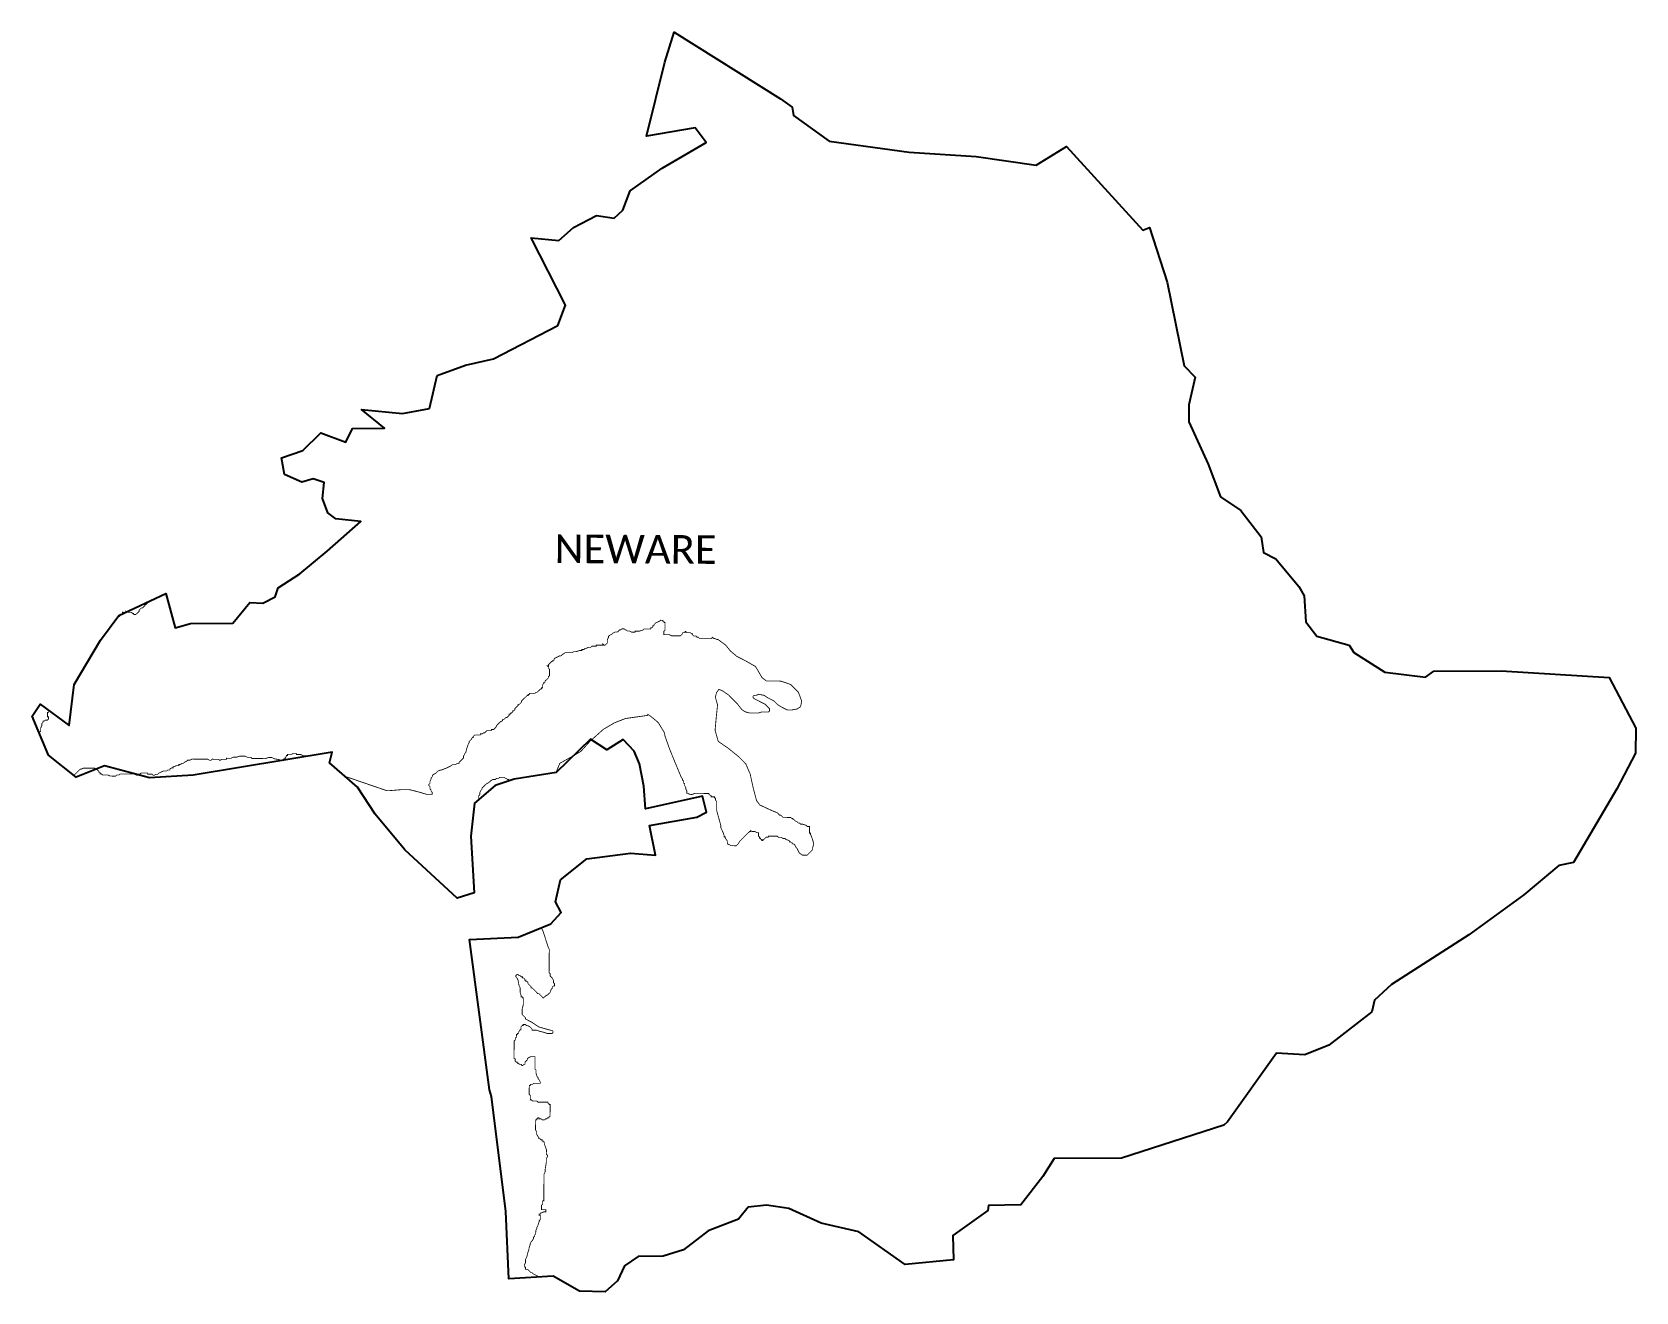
# Model space of a CAD drawing. Header units: metres. Extents: x 315728 to 321562, y 1890979 to 1895561.
import ezdxf

# ---------------------------------------------------------------- set-up
doc = ezdxf.new("R2010")
doc.units = ezdxf.units.M
for name, color, linetype in [('HAZARDS LINE', 1, 'Continuous'), ('village', 3, 'Continuous'), ('VILLAGE NAME', 250, 'Continuous')]:
    doc.layers.add(name, color=color, linetype=linetype)
doc.styles.get("Standard").update_dxf_attribs({"font": 'simplex.shx'})

msp = doc.modelspace()

# ---------------------------------------------------------------- linework, layer by layer
at = {"color": 3, "true_color": 0x00ff00, "flags": 128}
msp.add_lwpolyline([(317075.6, 1894173.9), (317174.3, 1894192.3)], dxfattribs=at)
at = {"layer": 'HAZARDS LINE', "lineweight": 18, "const_width": 3.02}
for points in [[(316040.7, 1893435), (316045, 1893435), (316049.1, 1893439), (316057.2, 1893447), (316057.2, 1893451), (316069.3, 1893450.9), (316069.3, 1893454.9), (316073.3, 1893450.9), (316089.4, 1893450.7), (316093.4, 1893446.7), (316097.5, 1893446.6), (316097.4, 1893442.6), (316105.5, 1893442.5), (316109.5, 1893446.5), (316117.7, 1893454.5), (316117.7, 1893458.5), (316125.8, 1893466.5), (316129.9, 1893466.5), (316138, 1893474.5), (316138, 1893478.5), (316142, 1893478.5), (316146.1, 1893482.5), (316150.2, 1893486.5), (316151.3, 1893489.7)], [(317634.1, 1892868.6), (317647.5, 1892901.4), (317675.9, 1892917.2), (317704.2, 1892933.1), (317724.4, 1892945), (317757, 1892981), (317805.7, 1893024.9), (317846.2, 1893048.7), (317886.6, 1893064.5), (317967.3, 1893075.9), (317967.3, 1893079.9), (317979.3, 1893071.7), (317999.3, 1893055.4), (318007.3, 1893047.3), (318027.1, 1893014.9), (318031, 1892998.8), (318046.8, 1892954.3), (318066.5, 1892905.8), (318090.2, 1892849.2), (318094.1, 1892845.1), (318094.1, 1892841.1), (318098.1, 1892837), (318098, 1892829), (318102.1, 1892828.9), (318102, 1892824.9), (318102, 1892820.9), (318105.9, 1892812.8), (318105.9, 1892808.8), (318109.9, 1892800.7), (318109.8, 1892796.6), (318109.8, 1892792.6), (318113.8, 1892792.6), (318117.9, 1892792.5), (318117.8, 1892788.5), (318121.8, 1892788.5), (318125.9, 1892788.4), (318129.9, 1892788.4), (318138, 1892792.4), (318146.1, 1892792.3), (318154.1, 1892792.2), (318162.2, 1892792.2), (318166.2, 1892792.1), (318170.2, 1892792.1), (318174.2, 1892792), (318178.3, 1892792), (318182.3, 1892792), (318186.3, 1892791.9), (318190.4, 1892791.9), (318190.3, 1892787.9), (318198.3, 1892783.8), (318198.3, 1892779.8), (318202.3, 1892779.7), (318210.4, 1892779.6), (318210.4, 1892775.6), (318214.4, 1892775.6), (318214.3, 1892771.6), (318214.3, 1892767.5), (318218.3, 1892763.5), (318218.3, 1892759.4), (318218.2, 1892751.4), (318218.2, 1892747.3), (318218.1, 1892743.3), (318218.1, 1892739.3), (318218, 1892731.2), (318225.8, 1892703), (318233.6, 1892674.7), (318233.6, 1892666.6), (318237.5, 1892658.6), (318241.5, 1892650.5), (318245.4, 1892638.3), (318245.4, 1892634.3), (318249.4, 1892634.3), (318249.4, 1892630.2), (318257.3, 1892618.1), (318257.3, 1892614.1), (318257.3, 1892610), (318261.2, 1892606), (318265.3, 1892605.9), (318269.3, 1892601.9), (318273.3, 1892601.8), (318277.3, 1892601.8), (318281.3, 1892601.8), (318285.4, 1892601.7), (318289.4, 1892601.7), (318293.5, 1892605.7), (318297.5, 1892609.7), (318301.6, 1892617.7), (318305.7, 1892621.7), (318313.8, 1892629.7), (318330.1, 1892645.7), (318334.1, 1892649.7), (318338.2, 1892653.6), (318342.2, 1892653.6), (318342.3, 1892657.6), (318346.2, 1892653.6), (318350.3, 1892653.5), (318358.3, 1892653.5), (318362.3, 1892649.4), (318366.3, 1892649.4), (318370.4, 1892649.3), (318370.3, 1892645.3), (318370.3, 1892641.3), (318370.3, 1892637.3), (318374.3, 1892633.2), (318374.2, 1892629.2), (318378.3, 1892629.1), (318378.2, 1892625.1), (318382.2, 1892625.1), (318382.2, 1892621), (318386.2, 1892621), (318386.3, 1892625), (318390.3, 1892625), (318394.4, 1892629), (318398.4, 1892633), (318402.5, 1892632.9), (318406.5, 1892632.9), (318406.5, 1892636.9), (318410.5, 1892636.9), (318414.6, 1892636.9), (318418.6, 1892636.8), (318422.6, 1892636.8), (318426.7, 1892636.8), (318430.7, 1892636.7), (318434.7, 1892636.7), (318438.7, 1892636.7), (318442.7, 1892632.6), (318446.8, 1892632.6), (318454.8, 1892632.5), (318458.8, 1892628.4), (318462.8, 1892628.4), (318466.9, 1892628.4), (318470.9, 1892624.3), (318482.9, 1892620.2), (318482.9, 1892616.1), (318486.9, 1892616.1), (318490.9, 1892612), (318494.9, 1892612), (318494.9, 1892608), (318498.9, 1892607.9), (318502.9, 1892603.9), (318506.9, 1892595.8), (318510.9, 1892591.7), (318514.8, 1892583.6), (318518.8, 1892575.5), (318530.8, 1892567.4), (318542.9, 1892567.3), (318546.9, 1892567.2), (318555, 1892575.2), (318567.2, 1892587.2), (318567.3, 1892595.3), (318571.4, 1892607.3), (318567.5, 1892623.5), (318559.6, 1892643.7), (318559.7, 1892647.7), (318555.7, 1892647.7), (318555.7, 1892651.8), (318555.7, 1892655.8), (318555.8, 1892659.8), (318555.8, 1892663.8), (318555.8, 1892667.9), (318555.9, 1892671.9), (318551.8, 1892671.9), (318547.8, 1892672), (318543.8, 1892676), (318531.8, 1892680.2), (318523.7, 1892680.2), (318519.7, 1892684.3), (318515.7, 1892684.3), (318511.7, 1892688.4), (318503.7, 1892692.5), (318499.7, 1892696.6), (318495.7, 1892696.6), (318495.7, 1892700.6), (318491.7, 1892700.7), (318487.7, 1892704.7), (318483.6, 1892704.8), (318479.6, 1892704.8), (318475.6, 1892704.8), (318471.6, 1892704.9), (318467.5, 1892704.9), (318459.5, 1892705), (318455.5, 1892709), (318451.5, 1892713.1), (318447.5, 1892713.1), (318443.5, 1892717.2), (318439.5, 1892721.3), (318419.4, 1892729.5), (318375.3, 1892750), (318363.3, 1892766.2), (318351.6, 1892810.6), (318340, 1892863.1), (318324.2, 1892899.5), (318300.3, 1892923.9), (318260.3, 1892956.5), (318224.2, 1892981), (318212.5, 1893021.3), (318216.9, 1893069.7), (318221.4, 1893113.9), (318213.5, 1893142.2), (318217.7, 1893158.3), (318225.9, 1893170.3), (318237.9, 1893166.2), (318261.9, 1893149.8), (318293.9, 1893117.3), (318309.8, 1893097), (318321.8, 1893088.9), (318337.9, 1893084.7), (318354, 1893084.6), (318370.1, 1893084.4), (318382.2, 1893088.4), (318394.3, 1893088.3), (318398.4, 1893088.2), (318402.4, 1893088.2), (318406.4, 1893088.1), (318410.5, 1893092.1), (318410.5, 1893100.2), (318406.6, 1893104.3), (318394.6, 1893116.5), (318378.5, 1893124.6), (318354.5, 1893136.9), (318350.5, 1893141), (318350.5, 1893145), (318354.6, 1893149), (318362.6, 1893149), (318370.7, 1893152.9), (318390.8, 1893148.7), (318402.8, 1893140.6), (318426.9, 1893128.3), (318438.9, 1893116.1), (318450.9, 1893107.9), (318475, 1893095.6), (318491.1, 1893095.5), (318511.2, 1893099.3), (318523.4, 1893107.3), (318527.6, 1893127.4), (318515.8, 1893159.7), (318499.8, 1893176), (318487.8, 1893188.2), (318451.7, 1893200.6), (318399.3, 1893201), (318383.3, 1893213.2), (318371.4, 1893233.5), (318359.5, 1893253.7), (318323.4, 1893274.2), (318291.4, 1893290.6), (318267.4, 1893310.9), (318251.4, 1893331.2), (318223.4, 1893351.6), (318219.4, 1893351.6), (318211.4, 1893355.7), (318207.3, 1893355.8), (318203.3, 1893359.8), (318199.3, 1893355.8), (318155, 1893356.2), (318151, 1893360.3), (318147, 1893360.3), (318143, 1893364.4), (318134.9, 1893364.5), (318130.9, 1893368.5), (318131, 1893372.5), (318126.9, 1893372.6), (318122.9, 1893376.6), (318106.8, 1893376.8), (318106.9, 1893380.8), (318102.8, 1893380.8), (318102.8, 1893376.8), (318094.7, 1893376.9), (318094.7, 1893372.9), (318086.6, 1893364.9), (318054.4, 1893365.2), (318046.3, 1893369.3), (318026.2, 1893369.4), (318026.3, 1893381.5), (318030.4, 1893385.5), (318030.6, 1893413.7), (318026.6, 1893413.7), (318026.6, 1893417.8), (318022.6, 1893417.8), (318022.6, 1893421.8), (318014.6, 1893421.9), (318010.5, 1893417.9), (318006.5, 1893417.9), (318002.4, 1893414), (317998.4, 1893414), (317990.3, 1893406), (317990.2, 1893402), (317986.2, 1893402), (317986.2, 1893398), (317982.1, 1893394), (317978.1, 1893394), (317978, 1893390), (317953.9, 1893390.2), (317949.8, 1893386.2), (317937.7, 1893382.3), (317921.6, 1893382.4), (317921.5, 1893378.4), (317909.5, 1893378.5), (317901.4, 1893382.6), (317893.4, 1893382.7), (317889.4, 1893386.7), (317885.4, 1893386.8), (317881.4, 1893390.8), (317873.3, 1893390.9), (317869.3, 1893386.9), (317865.2, 1893386.9), (317861.2, 1893383), (317857.1, 1893379), (317849, 1893379), (317841, 1893375.1), (317836.9, 1893371.1), (317828.8, 1893367.1), (317824.7, 1893363.1), (317824.7, 1893359.1), (317820.6, 1893351.1), (317820.5, 1893339), (317812.4, 1893331), (317808.4, 1893331), (317804.4, 1893335.1), (317804.3, 1893331.1), (317780.2, 1893331.3), (317780.1, 1893327.3), (317764, 1893327.4), (317760, 1893323.4), (317751.9, 1893323.5), (317743.8, 1893319.5), (317739.8, 1893319.5), (317735.7, 1893315.6), (317727.7, 1893315.6), (317727.6, 1893311.6), (317719.6, 1893311.7), (317707.4, 1893307.7), (317699.4, 1893307.8), (317691.3, 1893303.9), (317667.1, 1893304.1), (317650.9, 1893292.1), (317646.9, 1893292.2), (317638.8, 1893288.2), (317630.7, 1893284.2), (317626.7, 1893280.2), (317626.6, 1893276.2), (317622.6, 1893276.3), (317622.6, 1893272.2), (317618.5, 1893272.3), (317610.4, 1893264.3), (317606.3, 1893260.3), (317606.3, 1893256.2), (317602.3, 1893256.3), (317606.3, 1893252.2), (317606.2, 1893248.2), (317610.2, 1893244.1), (317610, 1893220), (317606, 1893216), (317605.9, 1893211.9), (317597.8, 1893204), (317593.7, 1893200), (317593.7, 1893195.9), (317589.7, 1893196), (317589.6, 1893191.9), (317585.6, 1893187.9), (317585.5, 1893175.9), (317581.4, 1893175.9), (317581.4, 1893171.9), (317577.4, 1893171.9), (317573.3, 1893167.9), (317569.2, 1893163.9), (317565.2, 1893159.9), (317561.2, 1893160), (317557.1, 1893156), (317537, 1893156.1), (317536.9, 1893152.1), (317532.9, 1893152.1), (317532.9, 1893148.1), (317528.8, 1893148.1), (317524.8, 1893144.2), (317516.6, 1893136.2), (317512.6, 1893132.2), (317508.5, 1893128.2), (317508.5, 1893124.2), (317504.4, 1893120.2), (317500.4, 1893116.2), (317496.3, 1893116.2), (317496.3, 1893112.2), (317492.2, 1893108.2), (317488.2, 1893104.2), (317484.1, 1893100.2), (317484.1, 1893096.2), (317480, 1893092.2), (317476, 1893092.2), (317475.9, 1893088.2), (317471.9, 1893084.2), (317467.9, 1893084.2), (317467.8, 1893080.2), (317463.8, 1893080.2), (317463.8, 1893076.2), (317455.6, 1893068.2), (317451.6, 1893068.2), (317443.5, 1893060.3), (317439.5, 1893060.3), (317439.4, 1893056.3), (317431.3, 1893052.3), (317423.2, 1893044.3), (317419.1, 1893040.3), (317415, 1893032.3), (317411, 1893028.3), (317406.9, 1893024.3), (317398.9, 1893024.4), (317398.8, 1893020.4), (317382.7, 1893020.5), (317378.6, 1893016.5), (317374.6, 1893012.5), (317370.6, 1893012.6), (317366.5, 1893008.6), (317358.4, 1893008.6), (317358.4, 1893004.6), (317338.3, 1893004.8), (317334.2, 1893000.8), (317334.2, 1892996.8), (317330.1, 1892996.8), (317326, 1892988.8), (317322, 1892984.8), (317317.9, 1892980.8), (317317.9, 1892976.8), (317313.8, 1892968.7), (317309.7, 1892956.7), (317305.5, 1892940.6), (317301.4, 1892936.6), (317301.4, 1892932.6), (317297.3, 1892928.6), (317297.3, 1892920.5), (317293.2, 1892916.5), (317289.1, 1892912.5), (317281, 1892904.6), (317281, 1892900.5), (317272.9, 1892900.6), (317268.9, 1892896.6), (317256.8, 1892896.7), (317252.7, 1892892.7), (317236.5, 1892884.8), (317216.3, 1892876.9), (317212.3, 1892877), (317204.2, 1892873), (317200.1, 1892869), (317196.1, 1892865), (317188, 1892861), (317183.9, 1892857.1), (317183.9, 1892853), (317179.8, 1892849), (317179.8, 1892845), (317175.7, 1892837), (317175.6, 1892828.9), (317171.6, 1892824.9), (317171.5, 1892820.9), (317175.5, 1892816.8), (317175.4, 1892808.8), (317179.4, 1892804.7), (317179.4, 1892800.7), (317183.4, 1892796.6), (317183.3, 1892788.6), (317163.2, 1892788.7), (317135.1, 1892797.1), (317102.9, 1892805.4), (317070.7, 1892805.7), (317026.3, 1892802), (317018.3, 1892802.1), (316866.6, 1892854.1)], [(315755.3, 1893008.5), (315755.3, 1893014.5), (315759.4, 1893018.5), (315759.5, 1893030.6), (315763.6, 1893038.6), (315763.7, 1893046.7), (315767.7, 1893050.7), (315767.8, 1893054.7), (315771.8, 1893054.6), (315775.9, 1893058.6), (315783.9, 1893058.6), (315788, 1893062.6), (315788.1, 1893070.6), (315784, 1893070.7), (315784.2, 1893086.8), (315788.2, 1893086.7), (315788.2, 1893090.8), (315792.3, 1893090.7), (315792.3, 1893091.2)], [(316727.1, 1892926.6), (316721.3, 1892929.6), (316713.3, 1892929.6), (316705.3, 1892933.7), (316689.1, 1892933.9), (316689.2, 1892937.9), (316677.1, 1892938), (316673, 1892934), (316656.9, 1892934.2), (316656.9, 1892930.1), (316652.9, 1892930.2), (316652.8, 1892926.1), (316648.8, 1892922.1), (316648.7, 1892918.1), (316644.7, 1892918.1), (316640.6, 1892914.1), (316636.6, 1892910.2), (316632.5, 1892910.2), (316628.6, 1892914.3), (316608.4, 1892918.5), (316600.4, 1892922.6), (316588.3, 1892922.7), (316576.2, 1892918.7), (316527.9, 1892919.2), (316523.9, 1892923.2), (316511.8, 1892923.3), (316503.8, 1892927.4), (316483.7, 1892927.6), (316471.5, 1892923.7), (316459.5, 1892923.8), (316451.4, 1892919.8), (316435.3, 1892920), (316435.2, 1892915.9), (316419.1, 1892916.1), (316411, 1892912.1), (316407, 1892916.2), (316382.9, 1892916.4), (316378.8, 1892912.4), (316374.8, 1892912.4), (316366.8, 1892916.5), (316310.4, 1892917), (316302.3, 1892913.1), (316294.2, 1892913.1), (316290.2, 1892909.1), (316282.1, 1892905.2), (316278, 1892901.2), (316274, 1892901.2), (316265.9, 1892897.3), (316261.9, 1892897.3), (316261.8, 1892893.3), (316253.8, 1892893.3), (316245.7, 1892889.4), (316241.6, 1892889.4), (316241.6, 1892885.4), (316237.6, 1892885.4), (316229.5, 1892881.5), (316229.5, 1892877.4), (316221.4, 1892877.5), (316217.3, 1892873.5), (316205.3, 1892873.6), (316189.1, 1892865.7), (316185, 1892861.7), (316177, 1892861.8), (316172.9, 1892857.8), (316168.9, 1892857.8), (316164.9, 1892861.9), (316148.8, 1892862), (316148.8, 1892866.1), (316124.6, 1892866.3), (316120.6, 1892862.3), (316116.5, 1892862.3), (316112.5, 1892858.3), (316108.5, 1892858.3), (316100.4, 1892862.4), (316048.1, 1892862.9), (316044, 1892858.9), (316036, 1892859), (316031.9, 1892855), (316011.8, 1892855.2), (316003.7, 1892859.3), (315983.6, 1892859.4), (315979.6, 1892863.5), (315975.6, 1892863.5), (315975.6, 1892867.6), (315971.6, 1892867.6), (315971.6, 1892871.6), (315963.6, 1892879.7), (315959.6, 1892879.8), (315955.6, 1892883.8), (315915.3, 1892884.2), (315907.2, 1892880.2), (315903.2, 1892880.3), (315899.2, 1892876.3), (315891, 1892868.3), (315882.9, 1892860.3), (315878.9, 1892860.3), (315878, 1892859.4)], [(317352.3, 1892769.8), (317352.4, 1892775), (317352.5, 1892783.1), (317356.5, 1892787.1), (317356.6, 1892791.1), (317356.6, 1892795.1), (317360.7, 1892803.1), (317364.7, 1892807.1), (317364.8, 1892811.2), (317368.8, 1892815.2), (317372.9, 1892819.2), (317381, 1892827.1), (317389.1, 1892831.1), (317397.2, 1892839.1), (317405.3, 1892843), (317413.4, 1892843), (317417.5, 1892847), (317425.5, 1892846.9), (317429.6, 1892850.9), (317433.6, 1892850.9), (317437.6, 1892850.8), (317441.7, 1892850.8), (317445.7, 1892850.8), (317449.7, 1892846.7), (317453.7, 1892846.7), (317457.7, 1892842.6), (317461.7, 1892842.6), (317465.8, 1892838.4)], [(317566.8, 1891033.2), (317566.9, 1891036.8), (317558.9, 1891040.9), (317550.8, 1891045), (317546.8, 1891049.1), (317542.8, 1891049.1), (317534.8, 1891057.2), (317530.8, 1891061.3), (317526.8, 1891061.3), (317522.8, 1891061.4), (317522.8, 1891065.4), (317522.8, 1891069.4), (317518.8, 1891069.5), (317518.9, 1891073.5), (317518.9, 1891077.5), (317523, 1891085.5), (317523.1, 1891097.6), (317527.2, 1891105.6), (317531.4, 1891121.7), (317535.5, 1891133.8), (317535.5, 1891137.8), (317539.7, 1891149.8), (317539.7, 1891153.9), (317543.8, 1891161.9), (317547.9, 1891165.9), (317552, 1891173.9), (317552, 1891177.9), (317556, 1891181.9), (317556.1, 1891186), (317560.1, 1891190), (317560.3, 1891202), (317564.3, 1891210.1), (317564.4, 1891214.1), (317568.5, 1891222.1), (317572.6, 1891234.2), (317572.6, 1891238.2), (317576.7, 1891242.2), (317576.7, 1891246.2), (317576.8, 1891250.2), (317576.8, 1891254.3), (317576.9, 1891258.3), (317572.8, 1891258.3), (317572.9, 1891262.4), (317576.9, 1891262.3), (317576.9, 1891266.4), (317581, 1891266.3), (317589, 1891270.3), (317593.1, 1891270.2), (317597.1, 1891270.2), (317597.1, 1891274.2), (317597.2, 1891278.3), (317593.1, 1891278.3), (317589.1, 1891278.3), (317581.1, 1891278.4), (317581.1, 1891282.4), (317581.1, 1891286.5), (317581.2, 1891290.5), (317581.2, 1891294.5), (317585.3, 1891298.5), (317585.3, 1891306.6), (317585.4, 1891310.6), (317589.4, 1891310.6), (317589.5, 1891318.6), (317589.5, 1891322.6), (317589.5, 1891326.7), (317589.6, 1891330.7), (317589.6, 1891334.7), (317589.6, 1891338.8), (317589.7, 1891342.8), (317589.7, 1891346.8), (317589.8, 1891354.9), (317589.9, 1891371), (317590, 1891379), (317590.2, 1891399.2), (317590.2, 1891407.2), (317594.3, 1891415.3), (317594.4, 1891423.3), (317598.7, 1891451.5), (317598.8, 1891463.6), (317602.9, 1891471.6), (317602.9, 1891475.6), (317598.9, 1891479.7), (317599, 1891487.7), (317599.1, 1891495.8), (317595.1, 1891507.9), (317591.2, 1891516), (317591.2, 1891520), (317591.2, 1891524.1), (317587.2, 1891524.1), (317587.3, 1891528.1), (317583.2, 1891528.2), (317583.3, 1891532.2), (317579.2, 1891532.2), (317575.2, 1891536.3), (317571.2, 1891536.3), (317571.2, 1891540.3), (317563.3, 1891552.5), (317563.3, 1891556.5), (317563.4, 1891560.6), (317559.4, 1891568.7), (317559.4, 1891572.7), (317559.5, 1891580.7), (317559.6, 1891588.8), (317559.7, 1891596.9), (317559.7, 1891600.9), (317559.7, 1891604.9), (317563.8, 1891604.9), (317563.8, 1891608.9), (317567.8, 1891608.9), (317567.9, 1891612.9), (317571.9, 1891612.9), (317571.8, 1891608.8), (317575.9, 1891608.8), (317579.9, 1891608.8), (317583.9, 1891604.7), (317587.9, 1891604.7), (317591.9, 1891604.6), (317596, 1891608.6), (317600, 1891608.6), (317604.1, 1891612.6), (317608.1, 1891612.5), (317608.2, 1891616.6), (317612.2, 1891616.5), (317612.2, 1891620.6), (317612.3, 1891624.6), (317612.3, 1891628.6), (317612.4, 1891636.7), (317612.4, 1891640.7), (317612.5, 1891648.8), (317612.5, 1891652.8), (317612.5, 1891656.8), (317612.6, 1891660.8), (317608.5, 1891660.9), (317608.6, 1891664.9), (317604.6, 1891664.9), (317604.6, 1891669), (317600.6, 1891669), (317596.5, 1891669), (317592.5, 1891669.1), (317588.5, 1891669.1), (317580.4, 1891669.2), (317576.4, 1891669.2), (317568.3, 1891669.3), (317564.3, 1891673.4), (317560.3, 1891673.4), (317556.3, 1891673.4), (317552.3, 1891673.5), (317548.2, 1891673.5), (317544.2, 1891677.6), (317540.2, 1891677.6), (317540.3, 1891681.6), (317540.3, 1891685.7), (317540.3, 1891689.7), (317540.4, 1891693.7), (317536.4, 1891697.8), (317536.4, 1891701.8), (317536.4, 1891705.8), (317536.5, 1891709.9), (317536.5, 1891713.9), (317536.5, 1891717.9), (317536.6, 1891726), (317536.6, 1891730), (317540.7, 1891730), (317540.7, 1891734), (317544.7, 1891734), (317548.8, 1891733.9), (317552.8, 1891737.9), (317556.9, 1891737.9), (317568.9, 1891737.8), (317577, 1891737.7), (317577, 1891741.7), (317573.1, 1891749.8), (317569.1, 1891753.9), (317569.1, 1891757.9), (317565.1, 1891762), (317561.2, 1891774.1), (317561.3, 1891782.2), (317561.3, 1891786.2), (317557.3, 1891790.2), (317557.3, 1891794.3), (317557.4, 1891798.3), (317557.4, 1891802.3), (317557.4, 1891806.4), (317557.5, 1891810.4), (317557.5, 1891814.4), (317557.6, 1891818.4), (317557.6, 1891822.5), (317557.6, 1891826.5), (317557.7, 1891830.5), (317557.7, 1891834.6), (317553.7, 1891834.6), (317549.6, 1891834.6), (317545.6, 1891834.7), (317541.6, 1891834.7), (317533.5, 1891830.7), (317529.4, 1891826.7), (317529.4, 1891822.7), (317525.3, 1891818.7), (317521.3, 1891814.7), (317521.2, 1891810.7), (317521.2, 1891806.7), (317517.2, 1891806.7), (317513.1, 1891802.7), (317509.1, 1891802.8), (317509.1, 1891806.8), (317505.1, 1891806.8), (317501.1, 1891806.9), (317497.1, 1891810.9), (317493, 1891810.9), (317493.1, 1891815), (317489, 1891815), (317485.1, 1891819.1), (317485.1, 1891823.1), (317485.1, 1891827.1), (317481.1, 1891827.2), (317481.1, 1891831.2), (317481.2, 1891835.2), (317481.2, 1891839.3), (317481.2, 1891843.3), (317481.3, 1891847.3), (317481.3, 1891851.3), (317481.3, 1891855.4), (317481.4, 1891859.4), (317481.4, 1891863.4), (317481.6, 1891879.5), (317481.6, 1891887.6), (317481.7, 1891891.6), (317485.7, 1891895.6), (317485.8, 1891899.6), (317485.8, 1891903.7), (317489.8, 1891903.6), (317489.9, 1891911.7), (317489.9, 1891915.7), (317493.9, 1891915.7), (317494, 1891919.7), (317498, 1891919.7), (317498, 1891923.7), (317502.1, 1891931.7), (317506.2, 1891931.7), (317506.3, 1891943.8), (317510.3, 1891947.8), (317514.4, 1891947.7), (317514.4, 1891951.8), (317522.5, 1891951.7), (317526.5, 1891947.6), (317530.5, 1891947.6), (317538.5, 1891943.5), (317546.5, 1891935.4), (317546.5, 1891931.3), (317554.5, 1891931.3), (317562.6, 1891931.2), (317574.6, 1891927.1), (317590.7, 1891922.9), (317602.7, 1891918.8), (317614.8, 1891918.7), (317618.8, 1891918.6), (317622.9, 1891922.6), (317622.9, 1891926.7), (317618.9, 1891930.7), (317614.9, 1891930.7), (317598.8, 1891934.9), (317570.7, 1891943.2), (317546.7, 1891959.5), (317530.7, 1891967.7), (317522.6, 1891971.8), (317522.7, 1891975.9), (317514.7, 1891984), (317510.7, 1891988.1), (317510.7, 1891992.1), (317510.8, 1891996.1), (317510.8, 1892000.1), (317510.9, 1892008.2), (317515, 1892024.3), (317515.1, 1892032.3), (317515.1, 1892036.4), (317515.2, 1892040.4), (317515.2, 1892044.4), (317515.2, 1892048.4), (317511.2, 1892048.5), (317511.3, 1892052.5), (317507.2, 1892052.5), (317507.3, 1892056.6), (317503.3, 1892068.7), (317503.5, 1892084.8), (317499.5, 1892092.9), (317495.7, 1892113.1), (317491.7, 1892121.2), (317487.7, 1892125.2), (317487.8, 1892129.3), (317491.8, 1892133.3), (317495.8, 1892133.2), (317499.8, 1892129.2), (317503.9, 1892129.1), (317507.9, 1892125.1), (317511.9, 1892125), (317511.8, 1892121), (317515.9, 1892121), (317519.9, 1892116.9), (317519.8, 1892112.9), (317523.9, 1892112.8), (317523.8, 1892108.8), (317527.9, 1892108.8), (317531.8, 1892104.7), (317531.8, 1892100.7), (317535.8, 1892096.6), (317539.8, 1892092.5), (317543.8, 1892088.5), (317543.8, 1892084.5), (317547.8, 1892084.4), (317555.8, 1892076.3), (317559.8, 1892072.2), (317567.7, 1892064.1), (317571.8, 1892064.1), (317575.8, 1892060), (317579.8, 1892055.9), (317583.7, 1892051.9), (317587.7, 1892047.8), (317591.8, 1892051.8), (317595.9, 1892055.8), (317604, 1892059.8), (317608, 1892063.8), (317612.1, 1892067.7), (317616.2, 1892079.8), (317620.3, 1892083.8), (317620.3, 1892087.8), (317624.4, 1892091.8), (317628.4, 1892091.8), (317628.4, 1892095.8), (317628.5, 1892099.8), (317624.5, 1892103.9), (317624.5, 1892107.9), (317624.6, 1892112), (317620.6, 1892120), (317616.6, 1892124.1), (317612.6, 1892128.2), (317612.6, 1892132.2), (317612.7, 1892136.2), (317608.7, 1892140.3), (317608.7, 1892144.3), (317608.8, 1892148.3), (317608.8, 1892152.4), (317608.8, 1892156.4), (317608.9, 1892160.4), (317608.9, 1892168.5), (317609, 1892172.5), (317609, 1892176.5), (317609, 1892180.6), (317609.1, 1892192.7), (317609.2, 1892196.7), (317609.2, 1892204.7), (317609.3, 1892212.8), (317609.4, 1892224.9), (317605.5, 1892233), (317601.5, 1892245.1), (317597.6, 1892257.2), (317593.7, 1892269.3), (317589.8, 1892281.5), (317585.9, 1892293.6), (317579.3, 1892303.6)]]:
    msp.add_lwpolyline(points, dxfattribs=at)
at = {"layer": 'village', "color": 3, "true_color": 0x00ff00}
for points in [[(317174.3, 1894192.3, 0), (317201.8, 1894312.4, 0), (317304.5, 1894349.5, 0), (317406.1, 1894372.5, 0), (317641, 1894494.2, 0), (317667.9, 1894567.2, 0), (317543.6, 1894813.1, 0), (317644.7, 1894802.7, 0), (317698, 1894849.9, 0), (317780.9, 1894894.2, 0), (317845.9, 1894884, 0), (317877.4, 1894913.6, 0), (317903.6, 1894983.4, 0), (318019.7, 1895066.2, 0), (318179.8, 1895159.9, 0), (318140.3, 1895212.5, 0), (317963.1, 1895183, 0), (318029.4, 1895451.4, 0), (318063.4, 1895560.9, 0), (318450.2, 1895318.3, 0), (318493.5, 1895287.9, 0), (318497.9, 1895257.1, 0), (318628.1, 1895164.6, 0), (318918.9, 1895124.3, 0), (319162.3, 1895108.2, 0), (319381, 1895076.4, 0), (319490.3, 1895145.4, 0), (319768.7, 1894840.6, 0), (319793.2, 1894850.6, 0), (319856.9, 1894652, 0), (319919, 1894347.4, 0), (319958.4, 1894306.2, 0), (319935.6, 1894204.9, 0), (319935.7, 1894143.5, 0)], [(319935.7, 1894143.5, 0), (320006, 1893989, 0), (320051.2, 1893871.3, 0), (320125.1, 1893820.8, 0), (320198.4, 1893725, 0), (320207.9, 1893668.2, 0), (320251.7, 1893645.1, 0), (320336.1, 1893544.9, 0), (320355, 1893511.1, 0), (320361.9, 1893415.6, 0), (320400.8, 1893364.1, 0), (320518.5, 1893331.8, 0), (320535.4, 1893304.8, 0), (320648.5, 1893232.9, 0), (320797.1, 1893215.2, 0), (320827.5, 1893236.2, 0), (321071.3, 1893238.2, 0), (321464.2, 1893214.1, 0), (321562.1, 1893029.2, 0), (321560, 1892938.1, 0), (321492.2, 1892809.3, 0), (321335.4, 1892540.8, 0), (321281.8, 1892530.1, 0), (321154.4, 1892423.7, 0), (320954.1, 1892278.2, 0), (320672.4, 1892096.7, 0), (320611.5, 1892040.2, 0), (320601.3, 1891997.7, 0), (320444.6, 1891876.4, 0), (320357.8, 1891840.9, 0), (320254.1, 1891847.2, 0), (320076.8, 1891598.2, 0), (320062.7, 1891585.5, 0), (319690.4, 1891465.1, 0), (319445.8, 1891464.4, 0), (319405.1, 1891399.1, 0), (319325.1, 1891296.4, 0), (319207.6, 1891292.9, 0), (319205.1, 1891275.4, 0), (319077.7, 1891184.8, 0), (319080.1, 1891095.7, 0), (318904.3, 1891079.1, 0), (318735.3, 1891197.4, 0), (318598.1, 1891229.2, 0), (318480.4, 1891282.8, 0), (318399.7, 1891294.1, 0), (318333, 1891287.8, 0), (318297.9, 1891244.3, 0), (318187.9, 1891201.3, 0), (318097.5, 1891132.7, 0), (318023.9, 1891108.6, 0), (317933.1, 1891107.5, 0), (317883, 1891073.7, 0), (317857.9, 1891019.6, 0), (317812.8, 1890979.1, 0), (317719.3, 1890981.4, 0), (317624.1, 1891037, 0), (317462.5, 1891026.3, 0), (317451, 1891271.5, 0), (317398.9, 1891689.9, 0), (317391.4, 1891714.2, 0), (317319, 1892260.8, 0), (317496.2, 1892269.1, 0), (317614.7, 1892318.3, 0), (317652.8, 1892358.6, 0), (317632, 1892397.3, 0), (317650.8, 1892477.3, 0), (317745.9, 1892554.3, 0), (317905.2, 1892574.3, 0), (317996.1, 1892568.1, 0), (317974.2, 1892675.9, 0), (318146.5, 1892705.9, 0), (318181.1, 1892724, 0), (318167.1, 1892782.4, 0), (317959.1, 1892736.3, 0), (317953.6, 1892818.8, 0), (317937.4, 1892899.8, 0), (317918, 1892945.2, 0), (317878.3, 1892988.5, 0), (317818.7, 1892950.3, 0), (317759.3, 1892990, 0), (317634, 1892868.5, 0), (317482.1, 1892843.6, 0), (317412.3, 1892821.3, 0), (317336.9, 1892756.6, 0), (317323.5, 1892637, 0), (317336.2, 1892430.7, 0), (317274, 1892411.7, 0), (317083.9, 1892587.4, 0), (316976.1, 1892716.8, 0), (316912.3, 1892814.8, 0), (316809.4, 1892903.4, 0), (316819.1, 1892941.6, 0), (316313.6, 1892859, 0), (316155, 1892849.3, 0), (315991.5, 1892892.9, 0), (315888.4, 1892851.1, 0), (315787.8, 1892931.2, 0), (315728.1, 1893073.2, 0), (315758, 1893116.6, 0), (315863.1, 1893038.7, 0), (315881.3, 1893188.8, 0), (315976.5, 1893349.7, 0), (316043.9, 1893439.3, 0), (316214.6, 1893519.4, 0), (316248.6, 1893394.6, 0), (316304.7, 1893410.2, 0), (316458, 1893411.3, 0), (316520.2, 1893486.7, 0), (316567.3, 1893483.6, 0), (316611.9, 1893507.6, 0), (316623, 1893539.6, 0), (316701.6, 1893591.1, 0), (316802, 1893672.6, 0), (316923.5, 1893781.5, 0), (316833.2, 1893790.5, 0), (316804.3, 1893812.9, 0), (316784.7, 1893864.6, 0), (316790.7, 1893922.5, 0), (316751, 1893936.4, 0), (316709.5, 1893924.3, 0), (316645.8, 1893952.5, 0), (316634.8, 1894012.5, 0), (316712.5, 1894039.8, 0), (316778.9, 1894103.7, 0), (316868.9, 1894069.8, 0), (316894.1, 1894119.1, 0), (317009.6, 1894120.9, 0), (316926.8, 1894188.7, 0), (317075.5, 1894173.9, 0)]]:
    msp.add_polyline3d(points, dxfattribs=at)

# ---------------------------------------------------------------- texts
at = {"layer": 'VILLAGE NAME', "insert": (317629.3, 1893734.2), "char_height": 104.042, "attachment_point": 1, "rotation": 359.67619}
msp.add_mtext_dynamic_manual_height_columns('{\\fCalibri|b0|i0|c0|p34;NEWARE}', width=815.559, gutter_width=520.2, heights=[0], dxfattribs=at)

doc.saveas('drawing.dxf')
